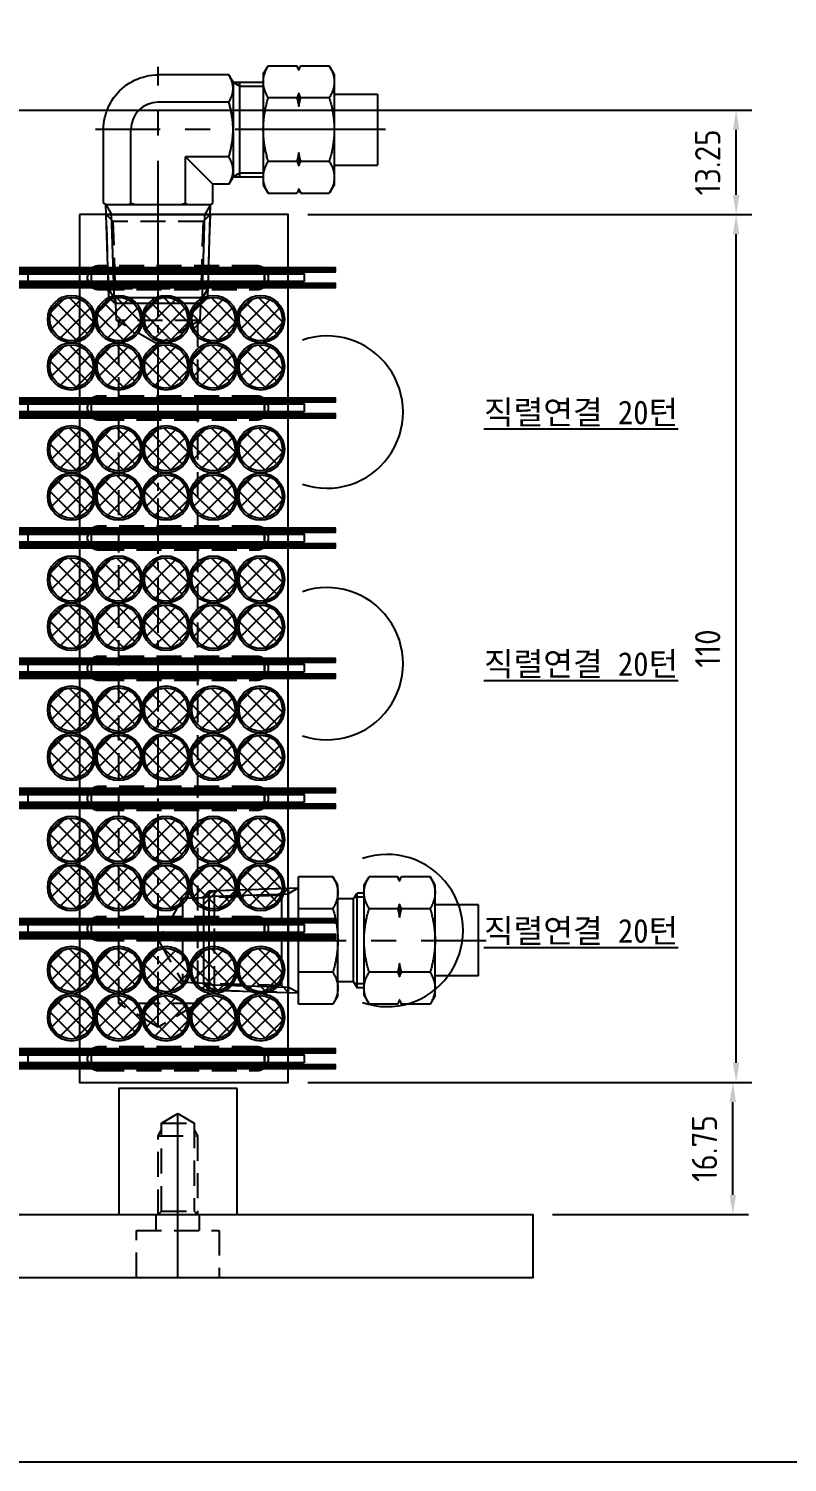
# Model space of a CAD drawing. Header units: millimetres. Extents: x -4251 to 2609, y -1673 to 4048.
# Drawn here: x -2703.2 to -2607, y 920.3 to 1102.1 of the extents above; entities that cross this region are included whole.
import ezdxf

# ---------------------------------------------------------------- set-up
doc = ezdxf.new("R2010")
doc.units = ezdxf.units.MM
for name, pattern in [('CENTER', [50.8, 31.75, -6.35, 6.35, -6.35]), ('CENTER1', [10, 7, -1, 1, -1]), ('CENTER2', [28.575, 19.05, -3.175, 3.175, -3.175]), ('HIDDEN2', [4.7625, 3.175, -1.5875]), ('HIDDENX2', [19.05, 12.7, -6.35])]:
    doc.linetypes.add(name, pattern=pattern)
for name, color, linetype in [('______', 7, 'Continuous'), ('CENTER', 1, 'CENTER'), ('PV-529CA', 7, 'Continuous'), ('가는실선', 6, 'Continuous'), ('외형선', 7, 'Continuous'), ('중심선', 3, 'CENTER2')]:
    doc.layers.add(name, color=color, linetype=linetype)
doc.styles.add('HAN', font='')
doc.styles.get("Standard").update_dxf_attribs({"font": 'ISOCP.SHX', "bigfont": 'WHGTXT.SHX'})
doc.styles.get('HAN').set_extended_font_data('GulimChe')
doc.dimstyles.new('PS-1', dxfattribs={"dimtxt": 3.2, "dimasz": 2.5, "dimexe": 2, "dimexo": 2.5, "dimgap": 2, "dimtad": 1, "dimtoh": 1, "dimrnd": 0.05, "dimzin": 12, "dimdsep": 46, "dimtxsty": 'Standard', "dimcen": 0, "dimclrt": 2, "dimazin": 3, "dimtfac": 1, "dimtofl": 0, "dimtmove": 0, "dimatfit": 3, "dimfxl": 0, "dimtolj": 1, "dimtzin": 0, "dimarcsym": 0})

# ---------------------------------------------------------------- blocks, each defined once
blk = doc.blocks.new('A$C630739C4')
h = blk.add_hatch()
h.set_pattern_fill('ANSI37', color=1, scale=0.5)
h.set_pattern_definition([(45, (-2245.9198, -538.1216), (-1.122532, 1.122532), []), (135, (-2245.9198, -538.1216), (-1.122532, -1.122532), [])])
h.paths.add_polyline_path([(-21.25, 91.5, 1), (-26.75, 91.5, 1)])
h = blk.add_hatch()
h.set_pattern_fill('ANSI37', color=1, scale=0.5)
h.set_pattern_definition([(45, (-2239.9198, -538.1216), (-1.122532, 1.122532), []), (135, (-2239.9198, -538.1216), (-1.122532, -1.122532), [])])
h.paths.add_polyline_path([(-15.25, 91.5, 1), (-20.75, 91.5, 1)])
h = blk.add_hatch()
h.set_pattern_fill('ANSI37', color=1, scale=0.5)
h.set_pattern_definition([(45, (-2233.9198, -538.1216), (-1.122532, 1.122532), []), (135, (-2233.9198, -538.1216), (-1.122532, -1.122532), [])])
h.paths.add_polyline_path([(-9.25, 91.5, 1), (-14.75, 91.5, 1)])
h = blk.add_hatch()
h.set_pattern_fill('ANSI37', color=1, scale=0.5)
h.set_pattern_definition([(45, (-2227.9198, -538.1216), (-1.122532, 1.122532), []), (135, (-2227.9198, -538.1216), (-1.122532, -1.122532), [])])
h.paths.add_polyline_path([(-3.25, 91.5, 1), (-8.75, 91.5, 1)])
h = blk.add_hatch()
h.set_pattern_fill('ANSI37', color=1, scale=0.5)
h.set_pattern_definition([(45, (-2221.9198, -538.1216), (-1.122532, 1.122532), []), (135, (-2221.9198, -538.1216), (-1.122532, -1.122532), [])])
h.paths.add_polyline_path([(2.75, 91.5, 1), (-2.75, 91.5, 1)])
h = blk.add_hatch()
h.set_pattern_fill('ANSI37', color=1, scale=0.5)
h.set_pattern_definition([(45, (-2245.9198, -544.1216), (-1.122532, 1.122532), []), (135, (-2245.9198, -544.1216), (-1.122532, -1.122532), [])])
h.paths.add_polyline_path([(-21.25, 85.5, 1), (-26.75, 85.5, 1)])
h = blk.add_hatch()
h.set_pattern_fill('ANSI37', color=1, scale=0.5)
h.set_pattern_definition([(45, (-2239.9198, -544.1216), (-1.122532, 1.122532), []), (135, (-2239.9198, -544.1216), (-1.122532, -1.122532), [])])
h.paths.add_polyline_path([(-15.25, 85.5, 1), (-20.75, 85.5, 1)])
h = blk.add_hatch()
h.set_pattern_fill('ANSI37', color=1, scale=0.5)
h.set_pattern_definition([(45, (-2233.9198, -544.1216), (-1.122532, 1.122532), []), (135, (-2233.9198, -544.1216), (-1.122532, -1.122532), [])])
h.paths.add_polyline_path([(-9.25, 85.5, 1), (-14.75, 85.5, 1)])
h = blk.add_hatch()
h.set_pattern_fill('ANSI37', color=1, scale=0.5)
h.set_pattern_definition([(45, (-2227.9198, -544.1216), (-1.122532, 1.122532), []), (135, (-2227.9198, -544.1216), (-1.122532, -1.122532), [])])
h.paths.add_polyline_path([(-3.25, 85.5, 1), (-8.75, 85.5, 1)])
h = blk.add_hatch()
h.set_pattern_fill('ANSI37', color=1, scale=0.5)
h.set_pattern_definition([(45, (-2221.9198, -544.1216), (-1.122532, 1.122532), []), (135, (-2221.9198, -544.1216), (-1.122532, -1.122532), [])])
h.paths.add_polyline_path([(2.75, 85.5, 1), (-2.75, 85.5, 1)])
h = blk.add_hatch()
h.set_pattern_fill('ANSI37', color=1, scale=0.5)
h.set_pattern_definition([(45, (-2245.9198, -554.6216), (-1.122532, 1.122532), []), (135, (-2245.9198, -554.6216), (-1.122532, -1.122532), [])])
h.paths.add_polyline_path([(-21.25, 75, 1), (-26.75, 75, 1)])
h = blk.add_hatch()
h.set_pattern_fill('ANSI37', color=1, scale=0.5)
h.set_pattern_definition([(45, (-2239.9198, -554.6216), (-1.122532, 1.122532), []), (135, (-2239.9198, -554.6216), (-1.122532, -1.122532), [])])
h.paths.add_polyline_path([(-15.25, 75, 1), (-20.75, 75, 1)])
h = blk.add_hatch()
h.set_pattern_fill('ANSI37', color=1, scale=0.5)
h.set_pattern_definition([(45, (-2233.9198, -554.6216), (-1.122532, 1.122532), []), (135, (-2233.9198, -554.6216), (-1.122532, -1.122532), [])])
h.paths.add_polyline_path([(-9.25, 75, 1), (-14.75, 75, 1)])
h = blk.add_hatch()
h.set_pattern_fill('ANSI37', color=1, scale=0.5)
h.set_pattern_definition([(45, (-2227.9198, -554.6216), (-1.122532, 1.122532), []), (135, (-2227.9198, -554.6216), (-1.122532, -1.122532), [])])
h.paths.add_polyline_path([(-3.25, 75, 1), (-8.75, 75, 1)])
h = blk.add_hatch()
h.set_pattern_fill('ANSI37', color=1, scale=0.5)
h.set_pattern_definition([(45, (-2221.9198, -554.6216), (-1.122532, 1.122532), []), (135, (-2221.9198, -554.6216), (-1.122532, -1.122532), [])])
h.paths.add_polyline_path([(2.75, 75, 1), (-2.75, 75, 1)])
h = blk.add_hatch()
h.set_pattern_fill('ANSI37', color=1, scale=0.5)
h.set_pattern_definition([(45, (-2245.9198, -560.6216), (-1.122532, 1.122532), []), (135, (-2245.9198, -560.6216), (-1.122532, -1.122532), [])])
h.paths.add_polyline_path([(-21.25, 69, 1), (-26.75, 69, 1)])
h = blk.add_hatch()
h.set_pattern_fill('ANSI37', color=1, scale=0.5)
h.set_pattern_definition([(45, (-2239.9198, -560.6216), (-1.122532, 1.122532), []), (135, (-2239.9198, -560.6216), (-1.122532, -1.122532), [])])
h.paths.add_polyline_path([(-15.25, 69, 1), (-20.75, 69, 1)])
h = blk.add_hatch()
h.set_pattern_fill('ANSI37', color=1, scale=0.5)
h.set_pattern_definition([(45, (-2233.9198, -560.6216), (-1.122532, 1.122532), []), (135, (-2233.9198, -560.6216), (-1.122532, -1.122532), [])])
h.paths.add_polyline_path([(-9.25, 69, 1), (-14.75, 69, 1)])
h = blk.add_hatch()
h.set_pattern_fill('ANSI37', color=1, scale=0.5)
h.set_pattern_definition([(45, (-2227.9198, -560.6216), (-1.122532, 1.122532), []), (135, (-2227.9198, -560.6216), (-1.122532, -1.122532), [])])
h.paths.add_polyline_path([(-3.25, 69, 1), (-8.75, 69, 1)])
h = blk.add_hatch()
h.set_pattern_fill('ANSI37', color=1, scale=0.5)
h.set_pattern_definition([(45, (-2221.9198, -560.6216), (-1.122532, 1.122532), []), (135, (-2221.9198, -560.6216), (-1.122532, -1.122532), [])])
h.paths.add_polyline_path([(2.75, 69, 1), (-2.75, 69, 1)])
h = blk.add_hatch()
h.set_pattern_fill('ANSI37', color=1, scale=0.5)
h.set_pattern_definition([(45, (-2245.9198, -571.1216), (-1.122532, 1.122532), []), (135, (-2245.9198, -571.1216), (-1.122532, -1.122532), [])])
h.paths.add_polyline_path([(-21.25, 58.5, 1), (-26.75, 58.5, 1)])
h = blk.add_hatch()
h.set_pattern_fill('ANSI37', color=1, scale=0.5)
h.set_pattern_definition([(45, (-2239.9198, -571.1216), (-1.122532, 1.122532), []), (135, (-2239.9198, -571.1216), (-1.122532, -1.122532), [])])
h.paths.add_polyline_path([(-15.25, 58.5, 1), (-20.75, 58.5, 1)])
h = blk.add_hatch()
h.set_pattern_fill('ANSI37', color=1, scale=0.5)
h.set_pattern_definition([(45, (-2233.9198, -571.1216), (-1.122532, 1.122532), []), (135, (-2233.9198, -571.1216), (-1.122532, -1.122532), [])])
h.paths.add_polyline_path([(-9.25, 58.5, 1), (-14.75, 58.5, 1)])
h = blk.add_hatch()
h.set_pattern_fill('ANSI37', color=1, scale=0.5)
h.set_pattern_definition([(45, (-2227.9198, -571.1216), (-1.122532, 1.122532), []), (135, (-2227.9198, -571.1216), (-1.122532, -1.122532), [])])
h.paths.add_polyline_path([(-3.25, 58.5, 1), (-8.75, 58.5, 1)])
h = blk.add_hatch()
h.set_pattern_fill('ANSI37', color=1, scale=0.5)
h.set_pattern_definition([(45, (-2221.9198, -571.1216), (-1.122532, 1.122532), []), (135, (-2221.9198, -571.1216), (-1.122532, -1.122532), [])])
h.paths.add_polyline_path([(2.75, 58.5, 1), (-2.75, 58.5, 1)])
h = blk.add_hatch()
h.set_pattern_fill('ANSI37', color=1, scale=0.5)
h.set_pattern_definition([(45, (-2245.9198, -577.1216), (-1.122532, 1.122532), []), (135, (-2245.9198, -577.1216), (-1.122532, -1.122532), [])])
h.paths.add_polyline_path([(-21.25, 52.5, 1), (-26.75, 52.5, 1)])
h = blk.add_hatch()
h.set_pattern_fill('ANSI37', color=1, scale=0.5)
h.set_pattern_definition([(45, (-2239.9198, -577.1216), (-1.122532, 1.122532), []), (135, (-2239.9198, -577.1216), (-1.122532, -1.122532), [])])
h.paths.add_polyline_path([(-15.25, 52.5, 1), (-20.75, 52.5, 1)])
h = blk.add_hatch()
h.set_pattern_fill('ANSI37', color=1, scale=0.5)
h.set_pattern_definition([(45, (-2233.9198, -577.1216), (-1.122532, 1.122532), []), (135, (-2233.9198, -577.1216), (-1.122532, -1.122532), [])])
h.paths.add_polyline_path([(-9.25, 52.5, 1), (-14.75, 52.5, 1)])
h = blk.add_hatch()
h.set_pattern_fill('ANSI37', color=1, scale=0.5)
h.set_pattern_definition([(45, (-2227.9198, -577.1216), (-1.122532, 1.122532), []), (135, (-2227.9198, -577.1216), (-1.122532, -1.122532), [])])
h.paths.add_polyline_path([(-3.25, 52.5, 1), (-8.75, 52.5, 1)])
h = blk.add_hatch()
h.set_pattern_fill('ANSI37', color=1, scale=0.5)
h.set_pattern_definition([(45, (-2221.9198, -577.1216), (-1.122532, 1.122532), []), (135, (-2221.9198, -577.1216), (-1.122532, -1.122532), [])])
h.paths.add_polyline_path([(2.75, 52.5, 1), (-2.75, 52.5, 1)])
h = blk.add_hatch()
h.set_pattern_fill('ANSI37', color=1, scale=0.5)
h.set_pattern_definition([(45, (-2245.9198, -587.6216), (-1.122532, 1.122532), []), (135, (-2245.9198, -587.6216), (-1.122532, -1.122532), [])])
h.paths.add_polyline_path([(-21.25, 42, 1), (-26.75, 42, 1)])
h = blk.add_hatch()
h.set_pattern_fill('ANSI37', color=1, scale=0.5)
h.set_pattern_definition([(45, (-2239.9198, -587.6216), (-1.122532, 1.122532), []), (135, (-2239.9198, -587.6216), (-1.122532, -1.122532), [])])
h.paths.add_polyline_path([(-15.25, 42, 1), (-20.75, 42, 1)])
h = blk.add_hatch()
h.set_pattern_fill('ANSI37', color=1, scale=0.5)
h.set_pattern_definition([(45, (-2233.9198, -587.6216), (-1.122532, 1.122532), []), (135, (-2233.9198, -587.6216), (-1.122532, -1.122532), [])])
h.paths.add_polyline_path([(-9.25, 42, 1), (-14.75, 42, 1)])
h = blk.add_hatch()
h.set_pattern_fill('ANSI37', color=1, scale=0.5)
h.set_pattern_definition([(45, (-2227.9198, -587.6216), (-1.122532, 1.122532), []), (135, (-2227.9198, -587.6216), (-1.122532, -1.122532), [])])
h.paths.add_polyline_path([(-3.25, 42, 1), (-8.75, 42, 1)])
h = blk.add_hatch()
h.set_pattern_fill('ANSI37', color=1, scale=0.5)
h.set_pattern_definition([(45, (-2221.9198, -587.6216), (-1.122532, 1.122532), []), (135, (-2221.9198, -587.6216), (-1.122532, -1.122532), [])])
h.paths.add_polyline_path([(2.75, 42, 1), (-2.75, 42, 1)])
h = blk.add_hatch()
h.set_pattern_fill('ANSI37', color=1, scale=0.5)
h.set_pattern_definition([(45, (-2245.9198, -593.6216), (-1.122532, 1.122532), []), (135, (-2245.9198, -593.6216), (-1.122532, -1.122532), [])])
h.paths.add_polyline_path([(-21.25, 36, 1), (-26.75, 36, 1)])
h = blk.add_hatch()
h.set_pattern_fill('ANSI37', color=1, scale=0.5)
h.set_pattern_definition([(45, (-2239.9198, -593.6216), (-1.122532, 1.122532), []), (135, (-2239.9198, -593.6216), (-1.122532, -1.122532), [])])
h.paths.add_polyline_path([(-15.25, 36, 1), (-20.75, 36, 1)])
h = blk.add_hatch()
h.set_pattern_fill('ANSI37', color=1, scale=0.5)
h.set_pattern_definition([(45, (-2233.9198, -593.6216), (-1.122532, 1.122532), []), (135, (-2233.9198, -593.6216), (-1.122532, -1.122532), [])])
h.paths.add_polyline_path([(-9.25, 36, 1), (-14.75, 36, 1)])
h = blk.add_hatch()
h.set_pattern_fill('ANSI37', color=1, scale=0.5)
h.set_pattern_definition([(45, (-2227.9198, -593.6216), (-1.122532, 1.122532), []), (135, (-2227.9198, -593.6216), (-1.122532, -1.122532), [])])
h.paths.add_polyline_path([(-3.25, 36, 1), (-8.75, 36, 1)])
h = blk.add_hatch()
h.set_pattern_fill('ANSI37', color=1, scale=0.5)
h.set_pattern_definition([(45, (-2221.9198, -593.6216), (-1.122532, 1.122532), []), (135, (-2221.9198, -593.6216), (-1.122532, -1.122532), [])])
h.paths.add_polyline_path([(2.75, 36, 1), (-2.75, 36, 1)])
h = blk.add_hatch()
h.set_pattern_fill('ANSI37', color=1, scale=0.5)
h.set_pattern_definition([(45, (-2245.9198, -604.1216), (-1.122532, 1.122532), []), (135, (-2245.9198, -604.1216), (-1.122532, -1.122532), [])])
h.paths.add_polyline_path([(-21.25, 25.5, 1), (-26.75, 25.5, 1)])
h = blk.add_hatch()
h.set_pattern_fill('ANSI37', color=1, scale=0.5)
h.set_pattern_definition([(45, (-2239.9198, -604.1216), (-1.122532, 1.122532), []), (135, (-2239.9198, -604.1216), (-1.122532, -1.122532), [])])
h.paths.add_polyline_path([(-15.25, 25.5, 1), (-20.75, 25.5, 1)])
h = blk.add_hatch()
h.set_pattern_fill('ANSI37', color=1, scale=0.5)
h.set_pattern_definition([(45, (-2233.9198, -604.1216), (-1.122532, 1.122532), []), (135, (-2233.9198, -604.1216), (-1.122532, -1.122532), [])])
h.paths.add_polyline_path([(-9.25, 25.5, 1), (-14.75, 25.5, 1)])
h = blk.add_hatch()
h.set_pattern_fill('ANSI37', color=1, scale=0.5)
h.set_pattern_definition([(45, (-2227.9198, -604.1216), (-1.122532, 1.122532), []), (135, (-2227.9198, -604.1216), (-1.122532, -1.122532), [])])
h.paths.add_polyline_path([(-3.25, 25.5, 1), (-8.75, 25.5, 1)])
h = blk.add_hatch()
h.set_pattern_fill('ANSI37', color=1, scale=0.5)
h.set_pattern_definition([(45, (-2221.9198, -604.1216), (-1.122532, 1.122532), []), (135, (-2221.9198, -604.1216), (-1.122532, -1.122532), [])])
h.paths.add_polyline_path([(2.75, 25.5, 1), (-2.75, 25.5, 1)])
h = blk.add_hatch()
h.set_pattern_fill('ANSI37', color=1, scale=0.5)
h.set_pattern_definition([(45, (-2245.9198, -610.1216), (-1.122532, 1.122532), []), (135, (-2245.9198, -610.1216), (-1.122532, -1.122532), [])])
h.paths.add_polyline_path([(-21.25, 19.5, 1), (-26.75, 19.5, 1)])
h = blk.add_hatch()
h.set_pattern_fill('ANSI37', color=1, scale=0.5)
h.set_pattern_definition([(45, (-2239.9198, -610.1216), (-1.122532, 1.122532), []), (135, (-2239.9198, -610.1216), (-1.122532, -1.122532), [])])
h.paths.add_polyline_path([(-15.25, 19.5, 1), (-20.75, 19.5, 1)])
h = blk.add_hatch()
h.set_pattern_fill('ANSI37', color=1, scale=0.5)
h.set_pattern_definition([(45, (-2233.9198, -610.1216), (-1.122532, 1.122532), []), (135, (-2233.9198, -610.1216), (-1.122532, -1.122532), [])])
h.paths.add_polyline_path([(-9.25, 19.5, 1), (-14.75, 19.5, 1)])
h = blk.add_hatch()
h.set_pattern_fill('ANSI37', color=1, scale=0.5)
h.set_pattern_definition([(45, (-2227.9198, -610.1216), (-1.122532, 1.122532), []), (135, (-2227.9198, -610.1216), (-1.122532, -1.122532), [])])
h.paths.add_polyline_path([(-3.25, 19.5, 1), (-8.75, 19.5, 1)])
h = blk.add_hatch()
h.set_pattern_fill('ANSI37', color=1, scale=0.5)
h.set_pattern_definition([(45, (-2221.9198, -610.1216), (-1.122532, 1.122532), []), (135, (-2221.9198, -610.1216), (-1.122532, -1.122532), [])])
h.paths.add_polyline_path([(2.75, 19.5, 1), (-2.75, 19.5, 1)])
h = blk.add_hatch()
h.set_pattern_fill('ANSI37', color=1, scale=0.5)
h.set_pattern_definition([(45, (-2245.9198, -620.6216), (-1.122532, 1.122532), []), (135, (-2245.9198, -620.6216), (-1.122532, -1.122532), [])])
h.paths.add_polyline_path([(-21.25, 9, 1), (-26.75, 9, 1)])
h = blk.add_hatch()
h.set_pattern_fill('ANSI37', color=1, scale=0.5)
h.set_pattern_definition([(45, (-2239.9198, -620.6216), (-1.122532, 1.122532), []), (135, (-2239.9198, -620.6216), (-1.122532, -1.122532), [])])
h.paths.add_polyline_path([(-15.25, 9, 1), (-20.75, 9, 1)])
h = blk.add_hatch()
h.set_pattern_fill('ANSI37', color=1, scale=0.5)
h.set_pattern_definition([(45, (-2233.9198, -620.6216), (-1.122532, 1.122532), []), (135, (-2233.9198, -620.6216), (-1.122532, -1.122532), [])])
h.paths.add_polyline_path([(-9.25, 9, 1), (-14.75, 9, 1)])
h = blk.add_hatch()
h.set_pattern_fill('ANSI37', color=1, scale=0.5)
h.set_pattern_definition([(45, (-2227.9198, -620.6216), (-1.122532, 1.122532), []), (135, (-2227.9198, -620.6216), (-1.122532, -1.122532), [])])
h.paths.add_polyline_path([(-3.25, 9, 1), (-8.75, 9, 1)])
h = blk.add_hatch()
h.set_pattern_fill('ANSI37', color=1, scale=0.5)
h.set_pattern_definition([(45, (-2221.9198, -620.6216), (-1.122532, 1.122532), []), (135, (-2221.9198, -620.6216), (-1.122532, -1.122532), [])])
h.paths.add_polyline_path([(2.75, 9, 1), (-2.75, 9, 1)])
h = blk.add_hatch()
h.set_pattern_fill('ANSI37', color=1, scale=0.5)
h.set_pattern_definition([(45, (-2245.9198, -626.6216), (-1.122532, 1.122532), []), (135, (-2245.9198, -626.6216), (-1.122532, -1.122532), [])])
h.paths.add_polyline_path([(-21.25, 3, 1), (-26.75, 3, 1)])
h = blk.add_hatch()
h.set_pattern_fill('ANSI37', color=1, scale=0.5)
h.set_pattern_definition([(45, (-2239.9198, -626.6216), (-1.122532, 1.122532), []), (135, (-2239.9198, -626.6216), (-1.122532, -1.122532), [])])
h.paths.add_polyline_path([(-15.25, 3, 1), (-20.75, 3, 1)])
h = blk.add_hatch()
h.set_pattern_fill('ANSI37', color=1, scale=0.5)
h.set_pattern_definition([(45, (-2233.9198, -626.6216), (-1.122532, 1.122532), []), (135, (-2233.9198, -626.6216), (-1.122532, -1.122532), [])])
h.paths.add_polyline_path([(-9.25, 3, 1), (-14.75, 3, 1)])
h = blk.add_hatch()
h.set_pattern_fill('ANSI37', color=1, scale=0.5)
h.set_pattern_definition([(45, (-2227.9198, -626.6216), (-1.122532, 1.122532), []), (135, (-2227.9198, -626.6216), (-1.122532, -1.122532), [])])
h.paths.add_polyline_path([(-3.25, 3, 1), (-8.75, 3, 1)])
h = blk.add_hatch()
h.set_pattern_fill('ANSI37', color=1, scale=0.5)
h.set_pattern_definition([(45, (-2221.9198, -626.6216), (-1.122532, 1.122532), []), (135, (-2221.9198, -626.6216), (-1.122532, -1.122532), [])])
h.paths.add_polyline_path([(2.75, 3, 1), (-2.75, 3, 1)])
for centre in [(-24, 91.5), (-18, 91.5), (-12, 91.5), (-6, 91.5), (0, 91.5), (-24, 85.5), (-18, 85.5), (-12, 85.5), (-6, 85.5), (0, 85.5), (-24, 75), (-18, 75), (-12, 75), (-6, 75), (0, 75), (-24, 69), (-18, 69), (-12, 69), (-6, 69), (0, 69), (-24, 58.5), (-18, 58.5), (-12, 58.5), (-6, 58.5), (0, 58.5), (-24, 52.5), (-18, 52.5), (-12, 52.5), (-6, 52.5), (0, 52.5), (-24, 42), (-18, 42), (-12, 42), (-6, 42), (0, 42), (-24, 36), (-18, 36), (-12, 36), (-6, 36), (0, 36), (-24, 25.5), (-18, 25.5), (-12, 25.5), (-6, 25.5), (0, 25.5), (-24, 19.5), (-18, 19.5), (-12, 19.5), (-6, 19.5), (0, 19.5), (-24, 9), (-18, 9), (-12, 9), (-6, 9), (0, 9), (-24, 3), (-18, 3), (-12, 3), (-6, 3), (0, 3)]:
    blk.add_circle(centre, 3)
at = {"color": 1}
for centre in [(-24, 91.5), (-18, 91.5), (-12, 91.5), (-6, 91.5), (0, 91.5), (-24, 85.5), (-18, 85.5), (-12, 85.5), (-6, 85.5), (0, 85.5), (-24, 75), (-18, 75), (-12, 75), (-6, 75), (0, 75), (-24, 69), (-18, 69), (-12, 69), (-6, 69), (0, 69), (-24, 58.5), (-18, 58.5), (-12, 58.5), (-6, 58.5), (0, 58.5), (-24, 52.5), (-18, 52.5), (-12, 52.5), (-6, 52.5), (0, 52.5), (-24, 42), (-18, 42), (-12, 42), (-6, 42), (0, 42), (-24, 36), (-18, 36), (-12, 36), (-6, 36), (0, 36), (-24, 25.5), (-18, 25.5), (-12, 25.5), (-6, 25.5), (0, 25.5), (-24, 19.5), (-18, 19.5), (-12, 19.5), (-6, 19.5), (0, 19.5), (-24, 9), (-18, 9), (-12, 9), (-6, 9), (0, 9), (-24, 3), (-18, 3), (-12, 3), (-6, 3), (0, 3)]:
    blk.add_circle(centre, 2.75, dxfattribs=at)
blk = doc.blocks.new('A$C3E0D7D11')
at = {"color": 2, "linetype": 'HIDDENX2'}
for p, q in [((-85, 2.25), (-85, 2.5)), ((-85, 2), (-85, 2.25)), ((-43, 2.25), (-43, 2.5)), ((-43, 2), (-43, 2.25)), ((-89, 0.75), (-89, 1.75)), ((-85, 0.5), (-85, 0.25)), ((-85, 0.25), (-85, 0)), ((-43, 0.5), (-43, 0.25)), ((-43, 0.25), (-43, 0)), ((-39, 0.75), (-39, 1.75))]:
    blk.add_line(p, q, dxfattribs=at)
at = {"color": 1}
for p, q in [((-121, 1.75), (-121, 0.75)), ((-111, 1.75), (-111, 0.75)), ((-31, 1.75), (-31, 0.75)), ((-9, 1.75), (-9, 0.75))]:
    blk.add_line(p, q, dxfattribs=at)
at = {"color": 3}
for points in [[(-116, 2.25), (0, 2.25), (0, 2.5), (-116, 2.5)], [(-116, 2), (0, 2), (0, 2.25), (-116, 2.25)], [(-116, 0.25), (0, 0.25), (0, 0.5), (-116, 0.5)], [(-116, 0), (0, 0), (0, 0.25), (-116, 0.25)]]:
    blk.add_lwpolyline(points, close=True, dxfattribs=at)
at = {"color": 1}
blk.add_lwpolyline([(-4, 0.75), (-127, 0.75), (-127, 1.75), (-4, 1.75)], close=True, dxfattribs=at)
blk = doc.blocks.new('A$C615B079D')
at = {"color": 1, "linetype": 'CENTER1'}
blk.add_line((8.5, -95), (8.5, 8), dxfattribs=at)
for p, q in [((1.5, 0), (1.5, 0)), ((1.5, 0), (1.5, 0)), ((22.5, 0), (22.5, 0)), ((22.5, 0), (22.5, 0))]:
    blk.add_line(p, q)
at = {"color": 1}
blk.add_lwpolyline([(-1.5, 8), (-1.5, -102), (25, -102), (25, 8)], close=True, dxfattribs=at)
at = {"color": 250}
for points in [[(0, -0.5), (22, -0.5), (22, 0.5), (0, 0.5)], [(0, -17), (22, -17), (22, -16), (0, -16)], [(0, -33.5), (22, -33.5), (22, -32.5), (0, -32.5)], [(0, -50), (22, -50), (22, -49), (0, -49)], [(0, -66.5), (22, -66.5), (22, -65.5), (0, -65.5)], [(0, -83), (22, -83), (22, -82), (0, -82)], [(0, -99.5), (22, -99.5), (22, -98.5), (0, -98.5)]]:
    blk.add_lwpolyline(points, close=True, dxfattribs=at)
at = {"layer": '______', "color": 2, "linetype": 'HIDDEN2'}
for p, q in [((1.5, 0), (1.5, 0)), ((1.5, 0), (1.5, 0)), ((22.5, 0), (22.5, 0)), ((22.5, 0), (22.5, 0)), ((14.78, -1.4), (2.22, -1.4)), ((13.8, -5.41), (3.2, -5.41)), ((15.6, -77.72), (15.6, -90.28)), ((11.59, -78.7), (11.59, -89.3)), ((13.5, -92), (3.5, -92))]:
    blk.add_line(p, q, dxfattribs=at)
for points in [[(3.12, -2.97), (2.22, -1.4), (1.92, 8)], [(15.08, 8), (14.19, 7.12), (2.81, 7.12), (1.92, 8)], [(15.08, 8), (14.78, -1.4), (13.88, -2.97)], [(14.19, 7.12), (13.8, -5.41), (8.5, -8.47), (3.2, -5.41), (2.81, 7.12)], [(13.5, -5.59), (13.5, -92), (8.5, -95), (3.5, -92), (3.5, -5.59)], [(25, -77.42), (15.6, -77.72), (14.03, -78.62)], [(25, -77.42), (24.12, -78.31), (24.12, -89.69), (25, -90.58)], [(24.12, -78.31), (11.59, -78.7), (8.53, -84), (11.59, -89.3), (24.12, -89.69)], [(14.03, -89.38), (15.6, -90.28), (25, -90.58)]]:
    blk.add_lwpolyline(points, dxfattribs=at)
for points in [[(21, 1.5), (1, 1.5, 0.414214), (-0.5, 0, 0.414214), (1, -1.5), (21, -1.5, 0.414214), (22.5, 0, 0.414214)], [(-0.5, 0, 0.414214), (0.25, -0.75), (21.75, -0.75, 0.414214), (22.5, 0, 0.414214), (21.75, 0.75), (0.25, 0.75, 0.414214)], [(21, -15), (1, -15, 0.414214), (-0.5, -16.5, 0.414214), (1, -18), (21, -18, 0.414214), (22.5, -16.5, 0.414214)], [(-0.5, -16.5, 0.414214), (0.25, -17.25), (21.75, -17.25, 0.414214), (22.5, -16.5, 0.414214), (21.75, -15.75), (0.25, -15.75, 0.414214)], [(21, -31.5), (1, -31.5, 0.414214), (-0.5, -33, 0.414214), (1, -34.5), (21, -34.5, 0.414214), (22.5, -33, 0.414214)], [(-0.5, -33, 0.414214), (0.25, -33.75), (21.75, -33.75, 0.414214), (22.5, -33, 0.414214), (21.75, -32.25), (0.25, -32.25, 0.414214)], [(21, -48), (1, -48, 0.414214), (-0.5, -49.5, 0.414214), (1, -51), (21, -51, 0.414214), (22.5, -49.5, 0.414214)], [(-0.5, -49.5, 0.414214), (0.25, -50.25), (21.75, -50.25, 0.414214), (22.5, -49.5, 0.414214), (21.75, -48.75), (0.25, -48.75, 0.414214)], [(21, -64.5), (1, -64.5, 0.414214), (-0.5, -66, 0.414214), (1, -67.5), (21, -67.5, 0.414214), (22.5, -66, 0.414214)], [(-0.5, -66, 0.414214), (0.25, -66.75), (21.75, -66.75, 0.414214), (22.5, -66, 0.414214), (21.75, -65.25), (0.25, -65.25, 0.414214)], [(21, -81), (1, -81, 0.414214), (-0.5, -82.5, 0.414214), (1, -84), (21, -84, 0.414214), (22.5, -82.5, 0.414214)], [(-0.5, -82.5, 0.414214), (0.25, -83.25), (21.75, -83.25, 0.414214), (22.5, -82.5, 0.414214), (21.75, -81.75), (0.25, -81.75, 0.414214)], [(21, -97.5), (1, -97.5, 0.414214), (-0.5, -99, 0.414214), (1, -100.5), (21, -100.5, 0.414214), (22.5, -99, 0.414214)], [(-0.5, -99, 0.414214), (0.25, -99.75), (21.75, -99.75, 0.414214), (22.5, -99, 0.414214), (21.75, -98.25), (0.25, -98.25, 0.414214)]]:
    blk.add_lwpolyline(points, format="xyb", close=True, dxfattribs=at)
at = {"layer": 'CENTER'}
blk.add_line((25, -84), (8.53, -84), dxfattribs=at)
blk = doc.blocks.new('A$C7308063B')
at = {"color": 2, "linetype": 'HIDDEN2'}
for p, q in [((-9.57, 11.6), (-5.43, 11.6)), ((-10, 10), (-5, 10))]:
    blk.add_line(p, q, dxfattribs=at)
at = {"color": 30}
blk.add_lwpolyline([(0, 16), (-15, 16), (-15, 0), (0, 0)], close=True, dxfattribs=at)
at = {"color": 2, "linetype": 'HIDDEN2'}
for points in [[(-9.57, 0.43), (-9.57, 11.6), (-7.5, 12.79), (-5.43, 11.6), (-5.43, 0.43)], [(-10, 0), (-10, 10), (-9.57, 10.75)], [(-5.43, 10.75), (-5, 10), (-5, 0)], [(-10, 0), (-9.57, 0.43), (-5.43, 0.43), (-5, 0)]]:
    blk.add_lwpolyline(points, dxfattribs=at)
at = {"layer": 'CENTER'}
blk.add_line((-7.5, 0), (-7.5, 12.79), dxfattribs=at)
blk = doc.blocks.new('*D495')
at = {"color": 0, "lineweight": -2}
for p, q in [((-2667.76, 968.49), (-2611.88, 968.49)), ((-2613.88, 954.24), (-2613.88, 965.99)), ((-2636.76, 951.74), (-2611.88, 951.74))]:
    blk.add_line(p, q, dxfattribs=at)
at = {"color": 0}
for points in [[(-2614.3, 965.99), (-2613.47, 965.99), (-2613.88, 968.49)], [(-2614.3, 954.24), (-2613.47, 954.24), (-2613.88, 951.74)]]:
    blk.add_solid(points, dxfattribs=at)
at = {"layer": 'DEFPOINTS', "color": 0}
for p in [(-2670.26, 968.49), (-2613.88, 968.49), (-2639.26, 951.74, 0)]:
    blk.add_point(p, dxfattribs=at)
at = {"color": 2, "insert": (-2617.48, 960.11), "char_height": 3.2, "attachment_point": 5, "rotation": 90}
blk.add_mtext('\\A1;16.75', dxfattribs=at)
blk = doc.blocks.new('*D496')
at = {"color": 0, "lineweight": -2}
for p, q in [((-2667.76, 1078.49), (-2611.47, 1078.49)), ((-2613.47, 970.99), (-2613.47, 1075.99)), ((-2667.76, 968.49), (-2611.47, 968.49))]:
    blk.add_line(p, q, dxfattribs=at)
at = {"color": 0}
for points in [[(-2613.88, 1075.99), (-2613.05, 1075.99), (-2613.47, 1078.49)], [(-2613.88, 970.99), (-2613.05, 970.99), (-2613.47, 968.49)]]:
    blk.add_solid(points, dxfattribs=at)
at = {"layer": 'DEFPOINTS', "color": 0}
for p in [(-2670.26, 1078.49), (-2613.47, 1078.49), (-2670.26, 968.49)]:
    blk.add_point(p, dxfattribs=at)
at = {"color": 2, "insert": (-2617.07, 1023.49), "char_height": 3.2, "attachment_point": 5, "rotation": 90}
blk.add_mtext('\\A1;110', dxfattribs=at)
blk = doc.blocks.new('*D497')
at = {"color": 0, "lineweight": -2}
for p, q in [((-2714.86, 1091.74), (-2611.47, 1091.74)), ((-2613.47, 1080.99), (-2613.47, 1089.24)), ((-2667.76, 1078.49), (-2611.47, 1078.49))]:
    blk.add_line(p, q, dxfattribs=at)
at = {"color": 0}
for points in [[(-2613.88, 1089.24), (-2613.05, 1089.24), (-2613.47, 1091.74)], [(-2613.88, 1080.99), (-2613.05, 1080.99), (-2613.47, 1078.49)]]:
    blk.add_solid(points, dxfattribs=at)
at = {"layer": 'DEFPOINTS', "color": 0}
for p in [(-2717.36, 1091.74), (-2613.47, 1091.74), (-2670.26, 1078.49)]:
    blk.add_point(p, dxfattribs=at)
at = {"color": 2, "insert": (-2617.07, 1085.11), "char_height": 3.2, "attachment_point": 5, "rotation": 90}
blk.add_mtext('\\A1;13.25', dxfattribs=at)
blk = doc.blocks.new('A$C2B371526')
at = {"layer": 'PV-529CA'}
for p, q in [((4.5, 34.83), (-4.5, 34.83)), ((-4.5, 34.83), (-4.5, 29.33)), ((4.5, 34.83), (4.5, 29.33)), ((-7, 29.33), (-8.08, 28.7)), ((-6.06, 29.33), (-7, 29.33)), ((0, 29.33), (-6.06, 29.33)), ((6.06, 29.33), (0, 29.33)), ((7, 29.33), (6.06, 29.33)), ((7, 29.33), (8.08, 28.7)), ((-8.08, 28.7), (-8.08, 25.08)), ((-4.04, 25.08), (-4.04, 28.7)), ((4.04, 28.7), (4.04, 25.08)), ((8.08, 28.7), (8.08, 25.08)), ((-7.58, 24.83), (-8.08, 25.08)), ((-7.58, 24.83), (-8.08, 24.58)), ((-8.08, 24.58), (-8.08, 20.96)), ((-7.52, 24.83), (-7.58, 24.83)), ((-2.92, 24.83), (-4.6, 24.83)), ((-4.04, 20.96), (-4.04, 24.58)), ((4.6, 24.83), (2.92, 24.83)), ((4.04, 24.58), (4.04, 20.96)), ((7.58, 24.83), (7.52, 24.83)), ((7.58, 24.83), (8.08, 25.08)), ((7.58, 24.83), (8.08, 24.58)), ((8.08, 24.58), (8.08, 20.96)), ((-7, 20.33), (-8.08, 20.96)), ((-6.06, 20.33), (-7, 20.33)), ((0, 20.33), (-6.06, 20.33)), ((-6, 20.33), (-6, 19.43)), ((6.06, 20.33), (0, 20.33)), ((6, 20.33), (6, 19.43)), ((7, 20.33), (6.06, 20.33)), ((7, 20.33), (8.08, 20.96)), ((6, 19.43), (-6, 19.43)), ((-5.25, 19), (-6, 19.43)), ((5.25, 19), (-5.25, 19)), ((-5.25, 19), (-5.25, 17)), ((5.25, 19), (6, 19.43)), ((5.25, 19), (5.25, 17)), ((-7, 17), (-8.08, 16.37)), ((-8.08, 16.37), (-8.08, 12)), ((-6.06, 17), (-7, 17)), ((0, 17), (-6.06, 17)), ((-4.04, 12), (-4.04, 16.37)), ((6.06, 17), (0, 17)), ((4.04, 16.37), (4.04, 12)), ((7, 17), (6.06, 17)), ((7, 17), (8.08, 16.37)), ((8.08, 16.37), (8.08, 12)), ((-4.04, 12), (-8.08, 12)), ((-6.3, 0.7), (-6.65, 12)), ((4.04, 12), (-4.04, 12)), ((8.08, 12), (4.04, 12)), ((6.3, 0.7), (6.65, 12)), ((6.3, 0.7), (-6.3, 0.7)), ((-5.57, 0), (-6.3, 0.7)), ((5.57, 0), (-5.57, 0)), ((5.57, 0), (6.3, 0.7))]:
    blk.add_line(p, q, dxfattribs=at)
for points, weights in [([(-8.08, 28.7), (-7, 29.33), (-6.06, 29.33)], [1, 1.0379548493, 1]), ([(-6.06, 29.33), (-5.12, 29.33), (-4.04, 28.7)], [1, 1.0379548493, 1]), ([(-4.04, 28.7), (-1.88, 29.33), (0, 29.33)], [1, 1.0379548493, 1]), ([(0, 29.33), (1.88, 29.33), (4.04, 28.7)], [1, 1.0379548493, 1]), ([(4.04, 28.7), (5.12, 29.33), (6.06, 29.33)], [1, 1.0379548493, 1]), ([(6.06, 29.33), (7, 29.33), (8.08, 28.7)], [1, 1.0379548493, 1]), ([(-7.52, 24.83), (-7.79, 24.93), (-8.08, 25.08)], [1, 1.00259269997, 1]), ([(-8.08, 24.58), (-7.79, 24.73), (-7.52, 24.83)], [1, 1.00259269997, 1]), ([(-4.04, 25.08), (-4.33, 24.93), (-4.6, 24.83)], [1, 1.00259269997, 1]), ([(-4.6, 24.83), (-4.33, 24.73), (-4.04, 24.58)], [1, 1.00259269997, 1]), ([(-2.92, 24.83), (-3.46, 24.93), (-4.04, 25.08)], [1, 1.00259269997, 1]), ([(-4.04, 24.58), (-3.46, 24.73), (-2.92, 24.83)], [1, 1.00259269997, 1]), ([(4.04, 25.08), (3.46, 24.93), (2.92, 24.83)], [1, 1.00259269997, 1]), ([(2.92, 24.83), (3.46, 24.73), (4.04, 24.58)], [1, 1.00259269997, 1]), ([(4.6, 24.83), (4.33, 24.93), (4.04, 25.08)], [1, 1.00259269997, 1]), ([(4.04, 24.58), (4.33, 24.73), (4.6, 24.83)], [1, 1.00259269997, 1]), ([(8.08, 25.08), (7.79, 24.93), (7.52, 24.83)], [1, 1.00259269997, 1]), ([(7.52, 24.83), (7.79, 24.73), (8.08, 24.58)], [1, 1.00259269997, 1]), ([(-6.06, 20.33), (-7, 20.33), (-8.08, 20.96)], [1, 1.0379548493, 1]), ([(-4.04, 20.96), (-5.12, 20.33), (-6.06, 20.33)], [1, 1.0379548493, 1]), ([(0, 20.33), (-1.88, 20.33), (-4.04, 20.96)], [1, 1.0379548493, 1]), ([(4.04, 20.96), (1.88, 20.33), (0, 20.33)], [1, 1.0379548493, 1]), ([(6.06, 20.33), (5.12, 20.33), (4.04, 20.96)], [1, 1.0379548493, 1]), ([(8.08, 20.96), (7, 20.33), (6.06, 20.33)], [1, 1.0379548493, 1]), ([(-8.08, 16.37), (-7, 17), (-6.06, 17)], [1, 1.0379548493, 1]), ([(-6.06, 17), (-5.12, 17), (-4.04, 16.37)], [1, 1.0379548493, 1]), ([(-4.04, 16.37), (-1.88, 17), (0, 17)], [1, 1.0379548493, 1]), ([(0, 17), (1.88, 17), (4.04, 16.37)], [1, 1.0379548493, 1]), ([(4.04, 16.37), (5.12, 17), (6.06, 17)], [1, 1.0379548493, 1]), ([(6.06, 17), (7, 17), (8.08, 16.37)], [1, 1.0379548493, 1])]:
    blk.add_rational_spline(points, weights, degree=2, dxfattribs=at)
at = {"layer": '가는실선'}
for p, q in [((-5.5, 20.33), (-5.5, 19.14)), ((5.5, 20.33), (5.5, 19.14)), ((-6.65, 12), (-5.91, 10.72)), ((6.65, 12), (5.91, 10.72)), ((-5.57, 0), (-5.91, 10.72)), ((5.57, 0), (5.91, 10.72))]:
    blk.add_line(p, q, dxfattribs=at)
at = {"layer": '외형선'}
blk.add_line((-6.61, 10.72), (6.61, 10.72), dxfattribs=at)
at = {"layer": '중심선'}
blk.add_line((0, -1), (0, 35.83), dxfattribs=at)
blk = doc.blocks.new('A$C79752505')
at = {"layer": 'PV-529CA'}
for p, q in [((13.33, 29), (13.96, 30.08)), ((13.96, 30.08), (17.58, 30.08)), ((17.83, 29.58), (17.58, 30.08)), ((17.83, 29.58), (18.08, 30.08)), ((17.83, 29.58), (17.83, 29.52)), ((18.08, 30.08), (21.7, 30.08)), ((22.33, 29), (21.7, 30.08)), ((8.96, 28.93), (0, 28.93)), ((9.5, 28), (8.96, 28.93)), ((9.5, 28), (9.5, 27.2)), ((9.5, 28), (13.33, 28)), ((13.33, 29), (13.33, 28.06)), ((13.33, 28.06), (13.33, 22)), ((22.33, 29), (22.33, 28.06)), ((22.33, 28.06), (22.33, 22)), ((8.96, 25.46), (0, 25.46)), ((9.5, 27.2), (9.5, 22)), ((13.96, 26.04), (17.58, 26.04)), ((17.83, 26.6), (17.83, 24.92)), ((18.08, 26.04), (21.7, 26.04)), ((22.33, 26.5), (27.83, 26.5)), ((27.83, 26.5), (27.83, 17.5)), ((-6.93, 12.66), (-6.93, 22)), ((-3.46, 12.66), (-3.46, 22)), ((9.5, 22), (9.5, 16.8)), ((13.33, 22), (13.33, 15.94)), ((22.33, 22), (22.33, 15.94)), ((3.46, 18.54), (6.93, 15.07)), ((8.96, 18.54), (3.46, 18.54)), ((3.46, 12.66), (3.46, 18.54)), ((17.83, 19.08), (17.83, 17.4)), ((9.5, 16.8), (9.5, 16)), ((17.58, 17.96), (13.96, 17.96)), ((21.7, 17.96), (18.08, 17.96)), ((22.33, 17.5), (27.83, 17.5)), ((8.96, 15.07), (6.93, 15.07)), ((6.93, 12.66), (6.93, 15.07)), ((9.5, 16), (8.96, 15.07)), ((9.5, 16), (13.33, 16)), ((13.33, 15.94), (13.33, 15)), ((13.33, 15), (13.96, 13.92)), ((22.33, 15), (21.7, 13.92)), ((22.33, 15.94), (22.33, 15)), ((13.96, 13.92), (17.58, 13.92)), ((17.83, 14.42), (17.58, 13.92)), ((17.83, 14.48), (17.83, 14.42)), ((17.83, 14.42), (18.08, 13.92)), ((18.08, 13.92), (21.7, 13.92)), ((-6.65, 12.5), (-6.93, 12.66)), ((-6.65, 12.5), (-6.63, 12.5)), ((-6.28, 0.7), (-6.65, 12.5)), ((-6.63, 12.5), (-3.76, 12.5)), ((-3.76, 12.5), (-2.87, 12.5)), ((-2.87, 12.5), (2.87, 12.5)), ((2.87, 12.5), (3.76, 12.5)), ((3.76, 12.5), (6.63, 12.5)), ((6.28, 0.7), (6.65, 12.5)), ((6.63, 12.5), (6.65, 12.5)), ((6.65, 12.5), (6.93, 12.66)), ((-6.28, 0.7), (6.28, 0.7)), ((-5.56, 0), (-6.28, 0.7)), ((-5.56, 0), (5.56, 0)), ((5.56, 0), (6.28, 0.7))]:
    blk.add_line(p, q, dxfattribs=at)
blk.add_arc((0, 22), 3.46, 90, 180, dxfattribs=at)
for points, weights in [([(13.33, 28.06), (13.33, 29), (13.96, 30.08)], [1, 1.0379548493, 1]), ([(17.58, 30.08), (17.73, 29.79), (17.83, 29.52)], [1, 1.00259269997, 1]), ([(17.83, 29.52), (17.93, 29.79), (18.08, 30.08)], [1, 1.00259269997, 1]), ([(21.7, 30.08), (22.33, 29), (22.33, 28.06)], [1, 1.0379548493, 1]), ([(9.5, 27.2), (9.5, 28), (8.96, 28.93)], [1, 1.0379548493, 1]), ([(13.96, 26.04), (13.33, 27.12), (13.33, 28.06)], [1, 1.0379548493, 1]), ([(22.33, 28.06), (22.33, 27.12), (21.7, 26.04)], [1, 1.0379548493, 1]), ([(8.96, 25.46), (9.5, 26.39), (9.5, 27.2)], [1, 1.0379548493, 1]), ([(9.5, 22), (9.5, 23.61), (8.96, 25.46)], [1, 1.0379548493, 1]), ([(13.33, 22), (13.33, 23.88), (13.96, 26.04)], [1, 1.0379548493, 1]), ([(17.83, 26.6), (17.73, 26.33), (17.58, 26.04)], [1, 1.00259269997, 1]), ([(17.58, 26.04), (17.73, 25.46), (17.83, 24.92)], [1, 1.00259269997, 1]), ([(18.08, 26.04), (17.93, 26.33), (17.83, 26.6)], [1, 1.00259269997, 1]), ([(17.83, 24.92), (17.93, 25.46), (18.08, 26.04)], [1, 1.00259269997, 1]), ([(21.7, 26.04), (22.33, 23.88), (22.33, 22)], [1, 1.0379548493, 1]), ([(8.96, 18.54), (9.5, 20.39), (9.5, 22)], [1, 1.0379548493, 1]), ([(13.96, 17.96), (13.33, 20.12), (13.33, 22)], [1, 1.0379548493, 1]), ([(22.33, 22), (22.33, 20.12), (21.7, 17.96)], [1, 1.0379548493, 1]), ([(9.5, 16.8), (9.5, 17.61), (8.96, 18.54)], [1, 1.0379548493, 1]), ([(17.83, 19.08), (17.73, 18.54), (17.58, 17.96)], [1, 1.00259269997, 1]), ([(18.08, 17.96), (17.93, 18.54), (17.83, 19.08)], [1, 1.00259269997, 1]), ([(8.96, 15.07), (9.5, 16), (9.5, 16.8)], [1, 1.0379548493, 1]), ([(13.33, 15.94), (13.33, 16.88), (13.96, 17.96)], [1, 1.0379548493, 1]), ([(17.58, 17.96), (17.73, 17.67), (17.83, 17.4)], [1, 1.00259269997, 1]), ([(17.83, 17.4), (17.93, 17.67), (18.08, 17.96)], [1, 1.00259269997, 1]), ([(21.7, 17.96), (22.33, 16.88), (22.33, 15.94)], [1, 1.0379548493, 1]), ([(13.96, 13.92), (13.33, 15), (13.33, 15.94)], [1, 1.0379548493, 1]), ([(22.33, 15.94), (22.33, 15), (21.7, 13.92)], [1, 1.0379548493, 1]), ([(17.83, 14.48), (17.73, 14.21), (17.58, 13.92)], [1, 1.00259269997, 1]), ([(18.08, 13.92), (17.93, 14.21), (17.83, 14.48)], [1, 1.00259269997, 1]), ([(-6.93, 12.66), (-6.78, 12.57), (-6.63, 12.5)], [1, 1.00096671382, 1]), ([(-3.76, 12.5), (-3.62, 12.57), (-3.46, 12.66)], [1, 1.00096671382, 1]), ([(-3.46, 12.66), (-3.16, 12.57), (-2.87, 12.5)], [1, 1.00096671382, 1]), ([(2.87, 12.5), (3.16, 12.57), (3.46, 12.66)], [1, 1.00096671382, 1]), ([(3.46, 12.66), (3.62, 12.57), (3.76, 12.5)], [1, 1.00096671382, 1]), ([(6.63, 12.5), (6.78, 12.57), (6.93, 12.66)], [1, 1.00096671382, 1])]:
    blk.add_rational_spline(points, weights, degree=2, dxfattribs=at)
blk.add_open_spline([(-6.93, 22), (-6.93, 23.04), (-6.46, 25.11), (-4.47, 27.6), (-2.07, 28.75), (-0.52, 28.93), (0, 28.93)], degree=3, knots=[0, 0, 0, 0, 0.285714, 0.571429, 0.857143, 1, 1, 1, 1], dxfattribs=at)
at = {"layer": '가는실선'}
for p, q in [((9.5, 28), (10.37, 27.5)), ((10.37, 27.5), (13.33, 27.5)), ((9.5, 16), (10.37, 16.5)), ((10.37, 16.5), (13.33, 16.5)), ((-6.65, 12.5), (-5.91, 11.22)), ((-5.56, 0), (-5.91, 11.22)), ((5.56, 0), (5.91, 11.22)), ((6.65, 12.5), (5.91, 11.22))]:
    blk.add_line(p, q, dxfattribs=at)
at = {"layer": '외형선'}
for p, q in [((10.37, 16), (10.37, 28)), ((-6.61, 11.22), (6.61, 11.22))]:
    blk.add_line(p, q, dxfattribs=at)
at = {"layer": '중심선'}
for p, q in [((0, -1), (0, 29.93)), ((28.83, 22), (-7.93, 22))]:
    blk.add_line(p, q, dxfattribs=at)

msp = doc.modelspace()

# ---------------------------------------------------------------- linework, layer by layer
at = {"color": 2, "linetype": 'HIDDEN2'}
for p, q in [((-2687.0056, 949.7391, 0), (-2687.0056, 951.7391, 0)), ((-2681.5056, 949.7391, 0), (-2681.5056, 951.7391, 0))]:
    msp.add_line(p, q, dxfattribs=at)
at = {"elevation": 0}
msp.add_lwpolyline([(-3055.7965, 1284.0421), (-2410.1852, 1284.0421), (-2410.1852, 920.3344), (-3055.7965, 920.3344)], close=True, dxfattribs=at)
at = {"color": 30, "elevation": 0}
msp.add_lwpolyline([(-3029.2556, 951.7391), (-2639.2556, 951.7391), (-2639.2556, 943.7391), (-3029.2556, 943.7391)], close=True, dxfattribs=at)
at = {"color": 2, "linetype": 'HIDDEN2', "elevation": 0}
msp.add_lwpolyline([(-2689.5056, 943.7391), (-2689.5056, 949.7391), (-2679.0056, 949.7391), (-2679.0056, 943.7391)], dxfattribs=at)
for centre in [(-2665.3506, 1053.4557, 0), (-2665.3506, 1021.5632, 0), (-2657.741, 987.7401, 0)]:
    msp.add_arc(centre, 9.6464, 251.160476, 108.839524)
at = {"layer": 'CENTER'}
msp.add_line((-2684.2556, 943.7391, 0), (-2684.2556, 951.7391, 0), dxfattribs=at)

# ---------------------------------------------------------------- block references
for name, p in [('A$C79752505', (-2686.7556, 1067.2709, 0)), ('A$C615B079D', (-2695.2556, 1070.4891, 0)), ('A$C3E0D7D11', (-2664.2556, 1069.2391, 0)), ('A$C630739C4', (-2673.7556, 973.7391, 0)), ('A$C3E0D7D11', (-2664.2556, 1052.7391, 0)), ('A$C3E0D7D11', (-2664.2556, 1036.2391, 0)), ('A$C3E0D7D11', (-2664.2556, 1019.7391, 0)), ('A$C3E0D7D11', (-2664.2556, 1003.2391, 0)), ('A$C3E0D7D11', (-2664.2556, 986.7391, 0)), ('A$C3E0D7D11', (-2664.2556, 970.2391, 0)), ('A$C7308063B', (-2676.7556, 951.7391, 0))]:
    msp.add_blockref(name, p)
at = {"rotation": 270}
msp.add_blockref('A$C2B371526', (-2680.9738, 986.4891, 0), dxfattribs=at)

# ---------------------------------------------------------------- texts
at = {"color": 2, "char_height": 3, "attachment_point": 1, "style": 'HAN'}
for insert in [(-2645.4504, 1054.9251, -0.0001), (-2645.4504, 1023.0325, -0.0001), (-2645.4504, 989.2095, -0.0001)]:
    msp.add_mtext_dynamic_manual_height_columns('{\\L직렬연결 20턴} ', width=794.617376, gutter_width=769.2954, heights=[449.7266], dxfattribs=dict(at, insert=insert))

# ---------------------------------------------------------------- dimensions: what is measured, and where the dimension line sits
for base, p1, p2, picture, middle in [((-2613.4659, 1091.7391, 0), (-2670.2556, 1078.4891, 0), (-2717.3625, 1091.7391, 0), '*D497', (-2617.0662, 1085.1141, 0)), ((-2613.4659, 1078.4891, 0), (-2670.2556, 968.4891, 0), (-2670.2556, 1078.4891, 0), '*D496', (-2617.0659, 1023.4891, 0)), ((-2613.8825, 968.4891, 0), (-2639.2556, 951.7391, 0), (-2670.2556, 968.4891, 0), '*D495', (-2617.4825, 960.1141, 0))]:
    dim = msp.add_linear_dim(base=base, p1=p1, p2=p2, angle=90, dimstyle='PS-1')
    dim.commit()
    dim.dimension.update_dxf_attribs({"geometry": picture, "text_midpoint": middle})

doc.saveas('drawing.dxf')
